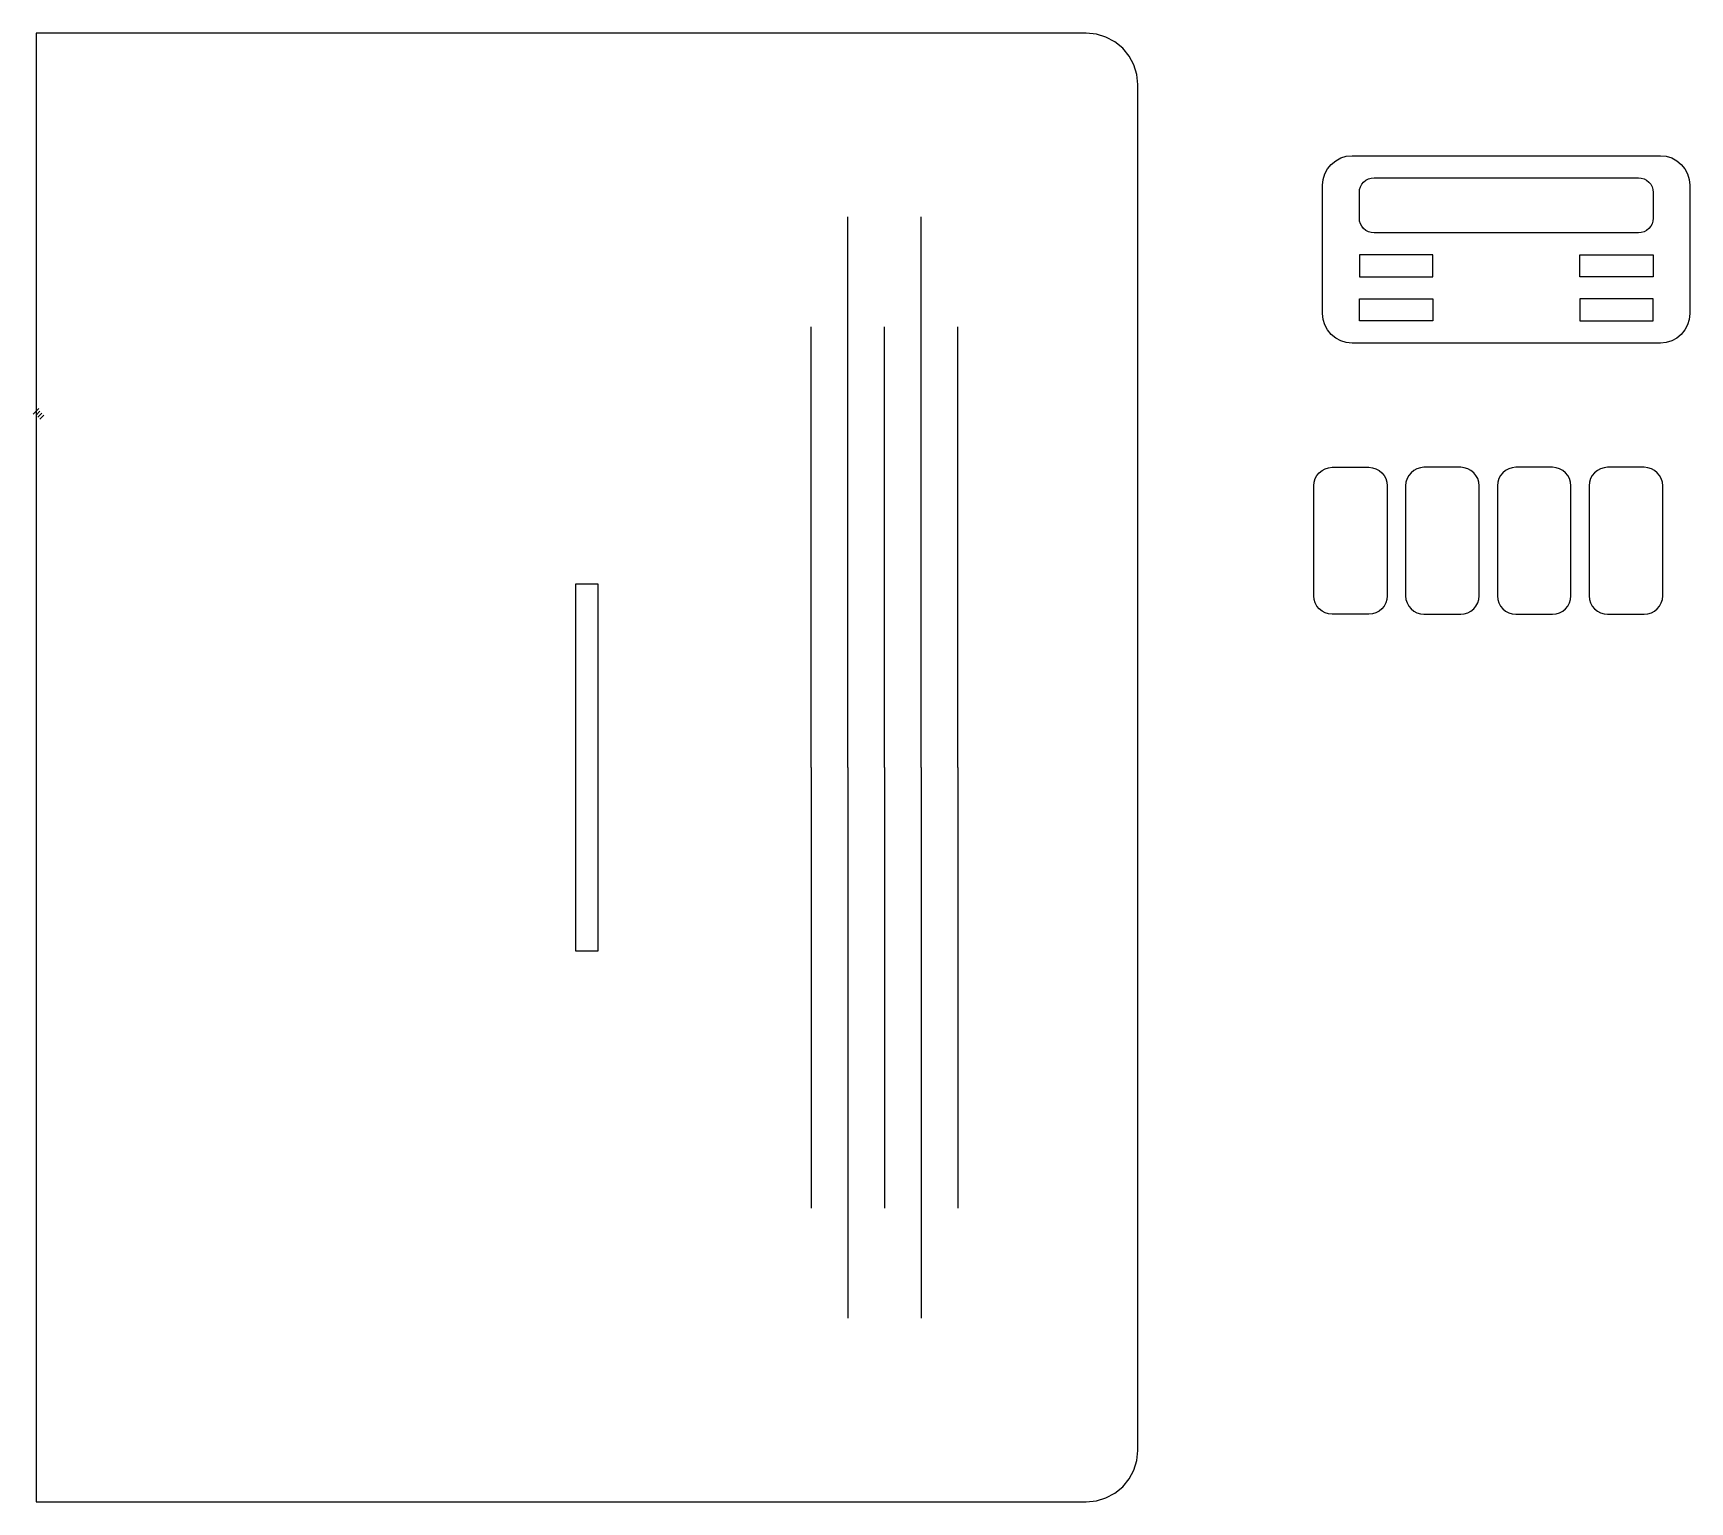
# Model space of a CAD drawing. Extents: x -1 to 450, y 0 to 400.
import ezdxf

# ---------------------------------------------------------------- set-up
doc = ezdxf.new("R2010")
doc.units = 0

msp = doc.modelspace()

# ---------------------------------------------------------------- linework, layer by layer
for p, q in [((286, 400), (0, 400)), ((0, 400), (0, 0.000374)), ((288.744019, 399.728508), (286, 400)), ((291.357568, 398.934313), (288.744019, 399.728508)), ((293.767207, 397.647836), (291.357568, 398.934313)), ((295.899495, 395.899495), (293.767207, 397.647836)), ((297.647836, 393.767207), (295.899495, 395.899495)), ((298.934313, 391.357568), (297.647836, 393.767207)), ((299.728508, 388.744019), (298.934313, 391.357568)), ((300, 386), (299.728508, 388.744019)), ((300, 14.0004), (300, 386)), ((353.915594, 365.263909), (355.292531, 365.999039)), ((355.292531, 365.999039), (356.785989, 366.452864)), ((356.785989, 366.452864), (358.354, 366.608)), ((358.354, 366.608), (442.354, 366.608)), ((358.354, 366.608), (358.354, 366.608)), ((442.354, 366.608), (443.922011, 366.452864)), ((443.922011, 366.452864), (445.415469, 365.999039)), ((445.415469, 365.999039), (446.792406, 365.263909)), ((350.509136, 360.176011), (350.962961, 361.669469)), ((350.962961, 361.669469), (351.698091, 363.046406)), ((351.698091, 363.046406), (352.697143, 364.264857)), ((352.697143, 364.264857), (353.915594, 365.263909)), ((446.792406, 365.263909), (448.010857, 364.264857)), ((448.010857, 364.264857), (449.009909, 363.046406)), ((449.009909, 363.046406), (449.745039, 361.669469)), ((449.745039, 361.669469), (450.198864, 360.176011)), ((350.354, 358.608), (350.509136, 360.176011)), ((350.354, 323.608), (350.354, 358.608)), ((360.354, 356.608), (360.431567, 357.392006)), ((360.354, 349.608), (360.354, 356.608)), ((360.431567, 357.392006), (360.658479, 358.138735)), ((360.658479, 358.138735), (361.026044, 358.827204)), ((361.026044, 358.827204), (361.52557, 359.43643)), ((361.52557, 359.43643), (362.134796, 359.935956)), ((362.134796, 359.935956), (362.823265, 360.303521)), ((362.823265, 360.303521), (363.569994, 360.530433)), ((363.569994, 360.530433), (364.354, 360.608)), ((364.354, 360.608), (436.354, 360.608)), ((364.354, 360.608), (364.354, 360.608)), ((436.354, 360.608), (437.138006, 360.530433)), ((437.138006, 360.530433), (437.884735, 360.303521)), ((437.884735, 360.303521), (438.573204, 359.935956)), ((438.573204, 359.935956), (439.18243, 359.43643)), ((439.18243, 359.43643), (439.681956, 358.827204)), ((439.681956, 358.827204), (440.049521, 358.138735)), ((440.049521, 358.138735), (440.276433, 357.392006)), ((440.276433, 357.392006), (440.354, 356.608)), ((440.354, 356.608), (440.354, 349.608)), ((450.198864, 360.176011), (450.354, 358.608)), ((450.354, 358.608), (450.354, 323.608)), ((221.029, 200), (221.029, 350)), ((241.029, 200), (241.029, 350)), ((360.431567, 348.823994), (360.354, 349.608)), ((360.658479, 348.077265), (360.431567, 348.823994)), ((361.026044, 347.388796), (360.658479, 348.077265)), ((361.52557, 346.77957), (361.026044, 347.388796)), ((439.681956, 347.388796), (439.18243, 346.77957)), ((440.049521, 348.077265), (439.681956, 347.388796)), ((440.276433, 348.823994), (440.049521, 348.077265)), ((440.354, 349.608), (440.276433, 348.823994)), ((362.134796, 346.280044), (361.52557, 346.77957)), ((362.823265, 345.912479), (362.134796, 346.280044)), ((363.569994, 345.685567), (362.823265, 345.912479)), ((364.354, 345.608), (363.569994, 345.685567)), ((436.354, 345.608), (364.354, 345.608)), ((437.138006, 345.685567), (436.354, 345.608)), ((437.884735, 345.912479), (437.138006, 345.685567)), ((438.573204, 346.280044), (437.884735, 345.912479)), ((439.18243, 346.77957), (438.573204, 346.280044)), ((380.354, 339.608), (360.354, 339.608)), ((360.354, 339.608), (360.354, 333.608)), ((380.354, 333.608), (380.354, 339.608)), ((420.354, 333.608), (420.354, 339.608)), ((420.354, 339.608), (440.354, 339.608)), ((440.354, 339.608), (440.354, 333.608)), ((360.354, 333.608), (380.354, 333.608)), ((360.354, 333.608), (360.354, 333.608)), ((440.354, 333.608), (420.354, 333.608)), ((440.354, 333.608), (440.354, 333.608)), ((360.354, 327.608), (380.354, 327.608)), ((360.354, 321.608), (360.354, 327.608)), ((360.354, 327.608), (360.354, 327.608)), ((380.354, 327.608), (380.354, 321.608)), ((440.354, 327.608), (420.354, 327.608)), ((420.354, 327.608), (420.354, 321.608)), ((440.354, 321.608), (440.354, 327.608)), ((440.354, 327.608), (440.354, 327.608)), ((350.509136, 322.039989), (350.354, 323.608)), ((350.962961, 320.546531), (350.509136, 322.039989)), ((351.698091, 319.169594), (350.962961, 320.546531)), ((380.354, 321.608), (360.354, 321.608)), ((420.354, 321.608), (440.354, 321.608)), ((449.745039, 320.546531), (449.009909, 319.169594)), ((450.198864, 322.039989), (449.745039, 320.546531)), ((450.354, 323.608), (450.198864, 322.039989)), ((211.029, 200), (211.029, 320)), ((231.029, 200), (231.029, 320)), ((251.029, 200), (251.029, 320)), ((352.697143, 317.951143), (351.698091, 319.169594)), ((353.915594, 316.952091), (352.697143, 317.951143)), ((355.292531, 316.216961), (353.915594, 316.952091)), ((356.785989, 315.763136), (355.292531, 316.216961)), ((445.415469, 316.216961), (443.922011, 315.763136)), ((446.792406, 316.952091), (445.415469, 316.216961)), ((448.010857, 317.951143), (446.792406, 316.952091)), ((449.009909, 319.169594), (448.010857, 317.951143)), ((358.354, 315.608), (356.785989, 315.763136)), ((442.354, 315.608), (358.354, 315.608)), ((443.922011, 315.763136), (442.354, 315.608)), ((348.794056, 279.526005), (349.418463, 280.287537)), ((349.418463, 280.287537), (350.179995, 280.911944)), ((350.179995, 280.911944), (351.040581, 281.3714)), ((351.040581, 281.3714), (351.973993, 281.65504)), ((351.973993, 281.65504), (352.954, 281.752)), ((352.954, 281.752), (362.954, 281.752)), ((352.954, 281.752), (352.954, 281.752)), ((362.954, 281.752), (363.934007, 281.65504)), ((363.934007, 281.65504), (364.867419, 281.3714)), ((364.867419, 281.3714), (365.728005, 280.911944)), ((365.728005, 280.911944), (366.489537, 280.287537)), ((366.489537, 280.287537), (367.113944, 279.526005)), ((374.418463, 280.287537), (373.794056, 279.526005)), ((375.179995, 280.911944), (374.418463, 280.287537)), ((376.040581, 281.3714), (375.179995, 280.911944)), ((376.973993, 281.65504), (376.040581, 281.3714)), ((377.954, 281.752), (376.973993, 281.65504)), ((387.954, 281.752), (377.954, 281.752)), ((388.934007, 281.65504), (387.954, 281.752)), ((389.867419, 281.3714), (388.934007, 281.65504)), ((390.728005, 280.911944), (389.867419, 281.3714)), ((391.489537, 280.287537), (390.728005, 280.911944)), ((392.113944, 279.526005), (391.489537, 280.287537)), ((399.418463, 280.287537), (398.794056, 279.526005)), ((400.179995, 280.911944), (399.418463, 280.287537)), ((401.040581, 281.3714), (400.179995, 280.911944)), ((401.973993, 281.65504), (401.040581, 281.3714)), ((402.954, 281.752), (401.973993, 281.65504)), ((412.954, 281.752), (402.954, 281.752)), ((413.934007, 281.65504), (412.954, 281.752)), ((414.867419, 281.3714), (413.934007, 281.65504)), ((415.728005, 280.911944), (414.867419, 281.3714)), ((416.489537, 280.287537), (415.728005, 280.911944)), ((417.113944, 279.526005), (416.489537, 280.287537)), ((424.418463, 280.287537), (423.794056, 279.526005)), ((425.179995, 280.911944), (424.418463, 280.287537)), ((426.040581, 281.3714), (425.179995, 280.911944)), ((426.973993, 281.65504), (426.040581, 281.3714)), ((427.954, 281.752), (426.973993, 281.65504)), ((437.954, 281.752), (427.954, 281.752)), ((438.934007, 281.65504), (437.954, 281.752)), ((439.867419, 281.3714), (438.934007, 281.65504)), ((440.728005, 280.911944), (439.867419, 281.3714)), ((441.489537, 280.287537), (440.728005, 280.911944)), ((442.113944, 279.526005), (441.489537, 280.287537)), ((347.954, 276.752), (348.05096, 277.732007)), ((347.954, 246.752), (347.954, 276.752)), ((348.05096, 277.732007), (348.3346, 278.665419)), ((348.3346, 278.665419), (348.794056, 279.526005)), ((367.113944, 279.526005), (367.5734, 278.665419)), ((367.5734, 278.665419), (367.85704, 277.732007)), ((367.85704, 277.732007), (367.954, 276.752)), ((367.954, 276.752), (367.954, 246.752)), ((373.05096, 277.732007), (372.954, 276.752)), ((372.954, 276.752), (372.954, 246.752)), ((373.3346, 278.665419), (373.05096, 277.732007)), ((373.794056, 279.526005), (373.3346, 278.665419)), ((392.5734, 278.665419), (392.113944, 279.526005)), ((392.85704, 277.732007), (392.5734, 278.665419)), ((392.954, 276.752), (392.85704, 277.732007)), ((392.954, 246.752), (392.954, 276.752)), ((398.05096, 277.732007), (397.954, 276.752)), ((397.954, 276.752), (397.954, 246.752)), ((398.3346, 278.665419), (398.05096, 277.732007)), ((398.794056, 279.526005), (398.3346, 278.665419)), ((417.5734, 278.665419), (417.113944, 279.526005)), ((417.85704, 277.732007), (417.5734, 278.665419)), ((417.954, 276.752), (417.85704, 277.732007)), ((417.954, 246.752), (417.954, 276.752)), ((423.05096, 277.732007), (422.954, 276.752)), ((422.954, 276.752), (422.954, 246.752)), ((423.3346, 278.665419), (423.05096, 277.732007)), ((423.794056, 279.526005), (423.3346, 278.665419)), ((442.5734, 278.665419), (442.113944, 279.526005)), ((442.85704, 277.732007), (442.5734, 278.665419)), ((442.954, 276.752), (442.85704, 277.732007)), ((442.954, 246.752), (442.954, 276.752)), ((147, 250), (153, 250)), ((147, 150), (147, 250)), ((147, 250), (147, 250)), ((153, 250), (153, 150)), ((348.05096, 245.771993), (347.954, 246.752)), ((348.3346, 244.838581), (348.05096, 245.771993)), ((348.794056, 243.977995), (348.3346, 244.838581)), ((349.418463, 243.216463), (348.794056, 243.977995)), ((367.113944, 243.977995), (366.489537, 243.216463)), ((367.5734, 244.838581), (367.113944, 243.977995)), ((367.85704, 245.771993), (367.5734, 244.838581)), ((367.954, 246.752), (367.85704, 245.771993)), ((372.954, 246.752), (373.05096, 245.771993)), ((373.05096, 245.771993), (373.3346, 244.838581)), ((373.3346, 244.838581), (373.794056, 243.977995)), ((373.794056, 243.977995), (374.418463, 243.216463)), ((391.489537, 243.216463), (392.113944, 243.977995)), ((392.113944, 243.977995), (392.5734, 244.838581)), ((392.5734, 244.838581), (392.85704, 245.771993)), ((392.85704, 245.771993), (392.954, 246.752)), ((397.954, 246.752), (398.05096, 245.771993)), ((398.05096, 245.771993), (398.3346, 244.838581)), ((398.3346, 244.838581), (398.794056, 243.977995)), ((398.794056, 243.977995), (399.418463, 243.216463)), ((416.489537, 243.216463), (417.113944, 243.977995)), ((417.113944, 243.977995), (417.5734, 244.838581)), ((417.5734, 244.838581), (417.85704, 245.771993)), ((417.85704, 245.771993), (417.954, 246.752)), ((422.954, 246.752), (423.05096, 245.771993)), ((423.05096, 245.771993), (423.3346, 244.838581)), ((423.3346, 244.838581), (423.794056, 243.977995)), ((423.794056, 243.977995), (424.418463, 243.216463)), ((441.489537, 243.216463), (442.113944, 243.977995)), ((442.113944, 243.977995), (442.5734, 244.838581)), ((442.5734, 244.838581), (442.85704, 245.771993)), ((442.85704, 245.771993), (442.954, 246.752)), ((350.179995, 242.592056), (349.418463, 243.216463)), ((351.040581, 242.1326), (350.179995, 242.592056)), ((351.973993, 241.84896), (351.040581, 242.1326)), ((352.954, 241.752), (351.973993, 241.84896)), ((362.954, 241.752), (352.954, 241.752)), ((363.934007, 241.84896), (362.954, 241.752)), ((364.867419, 242.1326), (363.934007, 241.84896)), ((365.728005, 242.592056), (364.867419, 242.1326)), ((366.489537, 243.216463), (365.728005, 242.592056)), ((374.418463, 243.216463), (375.179995, 242.592056)), ((375.179995, 242.592056), (376.040581, 242.1326)), ((376.040581, 242.1326), (376.973993, 241.84896)), ((376.973993, 241.84896), (377.954, 241.752)), ((377.954, 241.752), (387.954, 241.752)), ((387.954, 241.752), (388.934007, 241.84896)), ((387.954, 241.752), (387.954, 241.752)), ((388.934007, 241.84896), (389.867419, 242.1326)), ((389.867419, 242.1326), (390.728005, 242.592056)), ((390.728005, 242.592056), (391.489537, 243.216463)), ((399.418463, 243.216463), (400.179995, 242.592056)), ((400.179995, 242.592056), (401.040581, 242.1326)), ((401.040581, 242.1326), (401.973993, 241.84896)), ((401.973993, 241.84896), (402.954, 241.752)), ((402.954, 241.752), (412.954, 241.752)), ((412.954, 241.752), (413.934007, 241.84896)), ((412.954, 241.752), (412.954, 241.752)), ((413.934007, 241.84896), (414.867419, 242.1326)), ((414.867419, 242.1326), (415.728005, 242.592056)), ((415.728005, 242.592056), (416.489537, 243.216463)), ((424.418463, 243.216463), (425.179995, 242.592056)), ((425.179995, 242.592056), (426.040581, 242.1326)), ((426.040581, 242.1326), (426.973993, 241.84896)), ((426.973993, 241.84896), (427.954, 241.752)), ((427.954, 241.752), (437.954, 241.752)), ((437.954, 241.752), (438.934007, 241.84896)), ((437.954, 241.752), (437.954, 241.752)), ((438.934007, 241.84896), (439.867419, 242.1326)), ((439.867419, 242.1326), (440.728005, 242.592056)), ((440.728005, 242.592056), (441.489537, 243.216463)), ((211.029, 200), (211.029, 80.0004)), ((221.029, 200), (221.029, 50.0004)), ((231.029, 200), (231.029, 80.0004)), ((241.029, 200), (241.029, 50.0004)), ((251.029, 200), (251.029, 80.0004)), ((153, 150), (147, 150)), ((299.728513, 11.256378), (300, 14.0004)), ((298.934321, 8.642824), (299.728513, 11.256378)), ((295.899504, 4.100888), (297.647845, 6.233181)), ((297.647845, 6.233181), (298.934321, 8.642824)), ((0, 0.000374), (286, 0.000374)), ((0, 0.000374), (0, 0.000374)), ((286, 0.000374), (288.744022, 0.271866)), ((288.744022, 0.271866), (291.357574, 1.066063)), ((291.357574, 1.066063), (293.767215, 2.352544)), ((293.767215, 2.352544), (295.899504, 4.100888))]:
    msp.add_line(p, q)
at = {"layer": 'Layer 1'}
for p, q in [((0.793749, 297.794), (-0.793749, 296.206)), ((0, 298.323), (0, 295.677)), ((1.05833, 297), (0, 295.94167)), ((1.5875, 296.471), (0.52917, 295.41267)), ((2.11666, 295.942), (1.05833, 294.88367))]:
    msp.add_line(p, q, dxfattribs=at)

doc.saveas('drawing.dxf')
